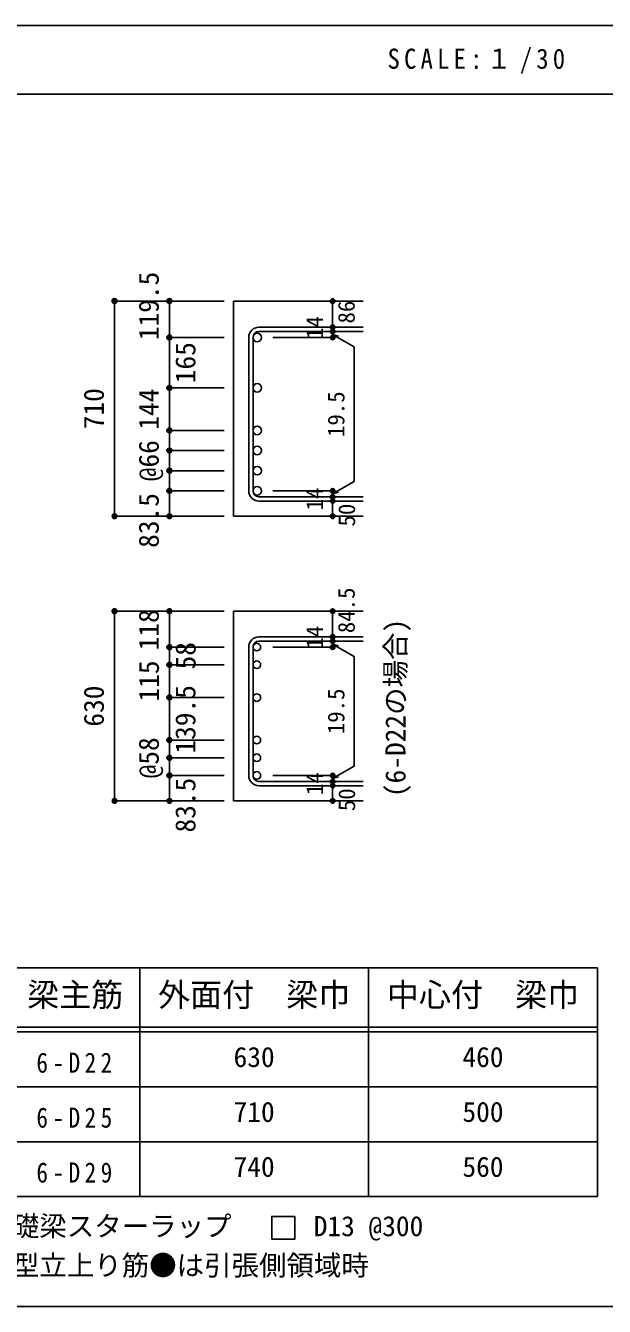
# Model space of a CAD drawing. Units: millimetres at full size, sheet at 1:30; some dimension numbers follow another scale. Extents: x -5973 to 5954, y -4195 to 4201.
# Drawn here: x 1736 to 3633, y 3 to 4201 of the extents above; entities that cross this region are included whole.
import ezdxf
from ezdxf.enums import TextEntityAlignment as Align

# ---------------------------------------------------------------- set-up
doc = ezdxf.new("R2010")
doc.units = ezdxf.units.MM
doc.header["$LTSCALE"] = 30
doc.header["$PDMODE"] = 32
doc.header["$PDSIZE"] = 15
for name, color, linetype in [('0-1_躯体線', 2, 'Continuous'), ('0-5_基礎梁筋', 7, 'Continuous'), ('0-6_スタラップ筋', 7, 'Continuous'), ('0-7_文字', 4, 'Continuous'), ('0-D_寸法', 4, 'Continuous'), ('6-7_文字', 7, 'Continuous'), ('6-E_枠', 7, 'Continuous'), ('F-0_枠', 6, 'Continuous')]:
    doc.layers.add(name, color=color, linetype=linetype)
doc.styles.add('ＭＳ ゴシック', font='')
doc.styles.get('ＭＳ ゴシック').set_extended_font_data('MS Gothic')

msp = doc.modelspace()

# ---------------------------------------------------------------- linework, layer by layer
at = {"layer": '0-1_躯体線'}
for p, q in [((2842.44, 3298.3), (2417.44, 3298.3)), ((2417.44, 3298.3), (2417.44, 2592.8)), ((2842.44, 2592.8), (2417.44, 2592.8)), ((2842.44, 2281.71), (2417.44, 2281.71)), ((2417.44, 2281.71), (2417.44, 1659.71)), ((2842.44, 1659.71), (2417.44, 1659.71))]:
    msp.add_line(p, q, dxfattribs=at)
at = {"layer": '0-5_基礎梁筋', "color": 3}
for centre, radius in [((2495.44, 3179.1), 14), ((2495.44, 3013.8), 14), ((2495.44, 2874.3), 14), ((2495.44, 2808.3), 14), ((2495.44, 2742.3), 14), ((2495.44, 2676.3), 14), ((2493.94, 2164.02), 12.5), ((2493.94, 2106.02), 12.5), ((2493.94, 1998.71), 12.5), ((2493.94, 1859.21), 12.5), ((2493.94, 1801.21), 12.5), ((2493.94, 1743.21), 12.5)]:
    msp.add_circle(centre, radius, dxfattribs=at)
at = {"layer": '0-5_基礎梁筋'}
for p in [(2027.44, 3298.3), (2027.44, 2592.8), (2027.44, 2281.71), (2027.44, 1659.71)]:
    msp.add_point(p, dxfattribs=at)
at = {"layer": '0-6_スタラップ筋'}
for p, q in [((2842.44, 3212.6), (2500.94, 3212.6)), ((2842.44, 3198.6), (2500.94, 3198.6)), ((2467.44, 3179.1), (2467.44, 2676.3)), ((2481.44, 3179.1), (2481.44, 2676.3)), ((2842.44, 2656.8), (2500.94, 2656.8)), ((2842.44, 2642.8), (2500.94, 2642.8)), ((2842.44, 2197.52), (2500.94, 2197.52)), ((2842.44, 2183.52), (2500.94, 2183.52)), ((2467.44, 2164.02), (2467.44, 1743.21)), ((2481.44, 2164.02), (2481.44, 1743.21)), ((2842.44, 1723.71), (2500.94, 1723.71)), ((2842.44, 1709.71), (2500.94, 1709.71))]:
    msp.add_line(p, q, dxfattribs=at)
for centre, radius, start, end in [((2500.94, 3179.1), 33.5, 90, 180), ((2500.94, 3179.1), 19.5, 90, 180), ((2500.94, 2676.3), 33.5, 180, 270), ((2500.94, 2676.3), 19.5, 180, 270), ((2500.94, 2164.02), 33.5, 90, 180), ((2500.94, 2164.02), 19.5, 90, 180), ((2500.94, 1743.21), 33.5, 180, 270), ((2500.94, 1743.21), 19.5, 180, 270)]:
    msp.add_arc(centre, radius, start, end, dxfattribs=at)
at = {"layer": '0-D_寸法'}
for p, q in [((2027.44, 3298.3), (2207.44, 3298.3)), ((2027.44, 3298.3), (2207.44, 3298.3)), ((2027.44, 2592.8), (2027.44, 3298.3)), ((2207.44, 3179.1), (2207.44, 3298.3)), ((2207.44, 3298.3), (2387.44, 3298.3)), ((2207.44, 3298.3), (2387.44, 3298.3)), ((2742.44, 3198.6), (2742.44, 3212.6)), ((2742.44, 3198.6), (2742.44, 3179.1)), ((2207.44, 3179.1), (2387.44, 3179.1)), ((2742.44, 3179.1), (2546.35, 3179.1)), ((2742.44, 3188.85), (2761.76, 3183.68)), ((2742.44, 3188.85), (2812.5, 3148.4)), ((2812.5, 3148.4), (2812.5, 2707)), ((2207.44, 3013.8), (2387.44, 3013.8)), ((2207.44, 3013.8), (2387.44, 3013.8)), ((2207.44, 2874.3), (2387.44, 2874.3)), ((2207.44, 2874.3), (2387.44, 2874.3)), ((2207.44, 2808.3), (2387.44, 2808.3)), ((2207.44, 2742.3), (2387.44, 2742.3)), ((2742.44, 2666.55), (2812.5, 2707)), ((2207.44, 2676.3), (2387.44, 2676.3)), ((2742.44, 2676.3), (2546.35, 2676.3)), ((2742.44, 2656.8), (2742.44, 2676.3)), ((2742.44, 2666.55), (2761.76, 2671.73)), ((2742.44, 2642.8), (2742.44, 2656.8)), ((2742.44, 2592.8), (2742.44, 2642.8)), ((2027.44, 2592.8), (2207.44, 2592.8)), ((2207.44, 2592.8), (2387.44, 2592.8)), ((2027.44, 2281.71), (2207.44, 2281.71)), ((2027.44, 2281.71), (2207.44, 2281.71)), ((2027.44, 1659.71), (2027.44, 2281.71)), ((2207.44, 2281.71), (2387.44, 2281.71)), ((2207.44, 2281.71), (2387.44, 2281.71)), ((2207.44, 2164.02), (2207.44, 2281.71)), ((2742.44, 2183.52), (2742.44, 2197.52)), ((2742.44, 2183.52), (2742.44, 2164.02)), ((2207.44, 2164.02), (2387.44, 2164.02)), ((2207.44, 2164.02), (2207.44, 1997.21)), ((2742.44, 2164.02), (2546.35, 2164.02)), ((2742.44, 2173.77), (2761.76, 2168.59)), ((2742.44, 2173.77), (2812.5, 2133.32)), ((2207.44, 2106.02), (2387.44, 2106.02)), ((2812.5, 2133.32), (2812.5, 1773.91)), ((2207.44, 1998.71), (2387.44, 1998.71)), ((2207.44, 1998.71), (2387.44, 1998.71)), ((2207.44, 1997.21), (2207.44, 1867.21)), ((2207.44, 1859.21), (2387.44, 1859.21)), ((2207.44, 1801.21), (2387.44, 1801.21)), ((2742.44, 1733.46), (2812.5, 1773.91)), ((2207.44, 1743.21), (2387.44, 1743.21)), ((2742.44, 1743.21), (2546.35, 1743.21)), ((2742.44, 1723.71), (2742.44, 1743.21)), ((2742.44, 1733.46), (2761.76, 1738.64)), ((2742.44, 1709.71), (2742.44, 1723.71)), ((2742.44, 1659.71), (2742.44, 1709.71)), ((2027.44, 1659.71), (2207.44, 1659.71)), ((2207.44, 1659.71), (2387.44, 1659.71))]:
    msp.add_line(p, q, dxfattribs=at)
for points in [[(2742.44, 3298.3), (2742.44, 3212.6), (2742.44, 3298.3)], [(2207.44, 3179.1), (2207.44, 3013.8), (2207.44, 2874.3)], [(2207.44, 2874.3), (2207.44, 2676.3), (2207.44, 2592.8)], [(2742.44, 2281.71), (2742.44, 2197.52), (2742.44, 2281.71)], [(2207.44, 1867.21), (2207.44, 1743.21), (2207.44, 1659.71)]]:
    msp.add_lwpolyline(points, dxfattribs=at)
for centre, radius in [((2027.44, 3298.3), 8), ((2027.44, 3298.3), 7.2), ((2027.44, 3298.3), 6.4), ((2027.44, 3298.3), 5.6), ((2027.44, 3298.3), 4.8), ((2027.44, 3298.3), 4), ((2027.44, 3298.3), 3.2), ((2027.44, 3298.3), 2.4), ((2027.44, 3298.3), 1.6), ((2027.44, 3298.3), 0.8), ((2207.44, 3298.3), 8), ((2207.44, 3298.3), 7.2), ((2207.44, 3298.3), 6.4), ((2207.44, 3298.3), 5.6), ((2207.44, 3298.3), 4.8), ((2207.44, 3298.3), 4), ((2207.44, 3298.3), 3.2), ((2207.44, 3298.3), 2.4), ((2207.44, 3298.3), 1.6), ((2207.44, 3298.3), 0.8), ((2742.44, 3298.3), 4), ((2742.44, 3298.3), 3.6), ((2742.44, 3298.3), 3.2), ((2742.44, 3298.3), 2.8), ((2742.44, 3298.3), 2.4), ((2742.44, 3298.3), 2), ((2742.44, 3298.3), 1.6), ((2742.44, 3298.3), 1.2), ((2742.44, 3298.3), 0.8), ((2742.44, 3298.3), 0.4), ((2742.44, 3212.6), 4), ((2742.44, 3198.6), 4), ((2742.44, 3212.6), 3.6), ((2742.44, 3198.6), 3.6), ((2742.44, 3212.6), 3.2), ((2742.44, 3198.6), 3.2), ((2742.44, 3212.6), 2.8), ((2742.44, 3198.6), 2.8), ((2742.44, 3212.6), 2.4), ((2742.44, 3198.6), 2.4), ((2742.44, 3212.6), 2), ((2742.44, 3198.6), 2), ((2742.44, 3212.6), 1.6), ((2742.44, 3198.6), 1.6), ((2742.44, 3212.6), 1.2), ((2742.44, 3198.6), 1.2), ((2742.44, 3212.6), 0.8), ((2742.44, 3198.6), 0.8), ((2742.44, 3212.6), 0.4), ((2742.44, 3198.6), 0.4), ((2207.44, 3179.1), 8), ((2207.44, 3179.1), 7.2), ((2207.44, 3179.1), 6.4), ((2207.44, 3179.1), 5.6), ((2207.44, 3179.1), 4.8), ((2207.44, 3179.1), 4), ((2207.44, 3179.1), 3.2), ((2207.44, 3179.1), 2.4), ((2207.44, 3179.1), 1.6), ((2207.44, 3179.1), 0.8), ((2742.44, 3179.1), 4), ((2742.44, 3179.1), 3.6), ((2742.44, 3179.1), 3.2), ((2742.44, 3179.1), 2.8), ((2742.44, 3179.1), 2.4), ((2742.44, 3179.1), 2), ((2742.44, 3179.1), 1.6), ((2742.44, 3179.1), 1.2), ((2742.44, 3179.1), 0.8), ((2742.44, 3179.1), 0.4), ((2207.44, 3013.8), 8), ((2207.44, 3013.8), 7.2), ((2207.44, 3013.8), 6.4), ((2207.44, 3013.8), 5.6), ((2207.44, 3013.8), 4.8), ((2207.44, 3013.8), 4), ((2207.44, 3013.8), 3.2), ((2207.44, 3013.8), 2.4), ((2207.44, 3013.8), 1.6), ((2207.44, 3013.8), 0.8), ((2207.44, 2874.3), 8), ((2207.44, 2874.3), 7.2), ((2207.44, 2874.3), 6.4), ((2207.44, 2874.3), 5.6), ((2207.44, 2874.3), 4.8), ((2207.44, 2874.3), 4), ((2207.44, 2874.3), 3.2), ((2207.44, 2874.3), 2.4), ((2207.44, 2874.3), 1.6), ((2207.44, 2874.3), 0.8), ((2207.44, 2808.3), 8), ((2207.44, 2808.3), 7.2), ((2207.44, 2808.3), 6.4), ((2207.44, 2808.3), 5.6), ((2207.44, 2808.3), 4.8), ((2207.44, 2808.3), 4), ((2207.44, 2808.3), 3.2), ((2207.44, 2808.3), 2.4), ((2207.44, 2808.3), 1.6), ((2207.44, 2808.3), 0.8), ((2207.44, 2742.3), 8), ((2207.44, 2742.3), 7.2), ((2207.44, 2742.3), 6.4), ((2207.44, 2742.3), 5.6), ((2207.44, 2742.3), 4.8), ((2207.44, 2742.3), 4), ((2207.44, 2742.3), 3.2), ((2207.44, 2742.3), 2.4), ((2207.44, 2742.3), 1.6), ((2207.44, 2742.3), 0.8), ((2207.44, 2676.3), 8), ((2207.44, 2676.3), 7.2), ((2207.44, 2676.3), 6.4), ((2207.44, 2676.3), 5.6), ((2207.44, 2676.3), 4.8), ((2207.44, 2676.3), 4), ((2207.44, 2676.3), 3.2), ((2207.44, 2676.3), 2.4), ((2207.44, 2676.3), 1.6), ((2207.44, 2676.3), 0.8), ((2742.44, 2676.3), 4), ((2742.44, 2656.8), 4), ((2742.44, 2642.8), 4), ((2742.44, 2676.3), 3.6), ((2742.44, 2656.8), 3.6), ((2742.44, 2642.8), 3.6), ((2742.44, 2676.3), 3.2), ((2742.44, 2656.8), 3.2), ((2742.44, 2642.8), 3.2), ((2742.44, 2676.3), 2.8), ((2742.44, 2656.8), 2.8), ((2742.44, 2642.8), 2.8), ((2742.44, 2676.3), 2.4), ((2742.44, 2656.8), 2.4), ((2742.44, 2642.8), 2.4), ((2742.44, 2676.3), 2), ((2742.44, 2656.8), 2), ((2742.44, 2676.3), 1.6), ((2742.44, 2656.8), 1.6), ((2742.44, 2676.3), 1.2), ((2742.44, 2656.8), 1.2), ((2742.44, 2676.3), 0.8), ((2742.44, 2656.8), 0.8), ((2742.44, 2676.3), 0.4), ((2742.44, 2656.8), 0.4), ((2742.44, 2642.8), 2), ((2742.44, 2642.8), 1.6), ((2742.44, 2642.8), 1.2), ((2742.44, 2642.8), 0.8), ((2742.44, 2642.8), 0.4), ((2027.44, 2592.8), 7.2), ((2027.44, 2592.8), 6.4), ((2027.44, 2592.8), 5.6), ((2027.44, 2592.8), 4.8), ((2027.44, 2592.8), 4), ((2027.44, 2592.8), 3.2), ((2027.44, 2592.8), 2.4), ((2027.44, 2592.8), 1.6), ((2027.44, 2592.8), 0.8), ((2207.44, 2592.8), 7.2), ((2207.44, 2592.8), 6.4), ((2207.44, 2592.8), 5.6), ((2207.44, 2592.8), 4.8), ((2207.44, 2592.8), 4), ((2207.44, 2592.8), 3.2), ((2207.44, 2592.8), 2.4), ((2207.44, 2592.8), 1.6), ((2207.44, 2592.8), 0.8), ((2742.44, 2592.8), 4), ((2742.44, 2592.8), 3.6), ((2742.44, 2592.8), 3.2), ((2742.44, 2592.8), 2.8), ((2742.44, 2592.8), 2.4), ((2742.44, 2592.8), 2), ((2742.44, 2592.8), 1.6), ((2742.44, 2592.8), 1.2), ((2742.44, 2592.8), 0.8), ((2742.44, 2592.8), 0.4), ((2027.44, 2281.71), 8), ((2027.44, 2281.71), 7.2), ((2027.44, 2281.71), 6.4), ((2027.44, 2281.71), 5.6), ((2027.44, 2281.71), 4.8), ((2027.44, 2281.71), 4), ((2027.44, 2281.71), 3.2), ((2027.44, 2281.71), 2.4), ((2027.44, 2281.71), 1.6), ((2027.44, 2281.71), 0.8), ((2207.44, 2281.71), 8), ((2207.44, 2281.71), 7.2), ((2207.44, 2281.71), 6.4), ((2207.44, 2281.71), 5.6), ((2207.44, 2281.71), 4.8), ((2207.44, 2281.71), 4), ((2207.44, 2281.71), 3.2), ((2207.44, 2281.71), 2.4), ((2207.44, 2281.71), 1.6), ((2207.44, 2281.71), 0.8), ((2742.44, 2281.71), 4), ((2742.44, 2281.71), 3.6), ((2742.44, 2281.71), 3.2), ((2742.44, 2281.71), 2.8), ((2742.44, 2281.71), 2.4), ((2742.44, 2281.71), 2), ((2742.44, 2281.71), 1.6), ((2742.44, 2281.71), 1.2), ((2742.44, 2281.71), 0.8), ((2742.44, 2281.71), 0.4), ((2742.44, 2197.52), 4), ((2742.44, 2183.52), 4), ((2742.44, 2197.52), 3.6), ((2742.44, 2183.52), 3.6), ((2742.44, 2197.52), 3.2), ((2742.44, 2183.52), 3.2), ((2742.44, 2197.52), 2.8), ((2742.44, 2183.52), 2.8), ((2742.44, 2197.52), 2.4), ((2742.44, 2183.52), 2.4), ((2742.44, 2197.52), 2), ((2742.44, 2183.52), 2), ((2742.44, 2197.52), 1.6), ((2742.44, 2183.52), 1.6), ((2742.44, 2197.52), 1.2), ((2742.44, 2183.52), 1.2), ((2742.44, 2197.52), 0.8), ((2742.44, 2183.52), 0.8), ((2742.44, 2197.52), 0.4), ((2742.44, 2183.52), 0.4), ((2207.44, 2164.02), 8), ((2207.44, 2164.02), 7.2), ((2207.44, 2164.02), 6.4), ((2207.44, 2164.02), 5.6), ((2207.44, 2164.02), 4.8), ((2207.44, 2164.02), 4), ((2207.44, 2164.02), 3.2), ((2207.44, 2164.02), 2.4), ((2207.44, 2164.02), 1.6), ((2207.44, 2164.02), 0.8), ((2742.44, 2164.02), 4), ((2742.44, 2164.02), 3.6), ((2742.44, 2164.02), 3.2), ((2742.44, 2164.02), 2.8), ((2742.44, 2164.02), 2.4), ((2742.44, 2164.02), 2), ((2742.44, 2164.02), 1.6), ((2742.44, 2164.02), 1.2), ((2742.44, 2164.02), 0.8), ((2742.44, 2164.02), 0.4), ((2207.44, 2106.02), 8), ((2207.44, 2106.02), 7.2), ((2207.44, 2106.02), 6.4), ((2207.44, 2106.02), 5.6), ((2207.44, 2106.02), 4.8), ((2207.44, 2106.02), 4), ((2207.44, 2106.02), 3.2), ((2207.44, 2106.02), 2.4), ((2207.44, 2106.02), 1.6), ((2207.44, 2106.02), 0.8), ((2207.44, 1998.71), 8), ((2207.44, 1998.71), 7.2), ((2207.44, 1998.71), 6.4), ((2207.44, 1998.71), 5.6), ((2207.44, 1998.71), 4.8), ((2207.44, 1998.71), 4), ((2207.44, 1998.71), 3.2), ((2207.44, 1998.71), 2.4), ((2207.44, 1998.71), 1.6), ((2207.44, 1998.71), 0.8), ((2207.44, 1859.21), 8), ((2207.44, 1859.21), 7.2), ((2207.44, 1859.21), 6.4), ((2207.44, 1859.21), 5.6), ((2207.44, 1859.21), 4.8), ((2207.44, 1859.21), 4), ((2207.44, 1859.21), 3.2), ((2207.44, 1859.21), 2.4), ((2207.44, 1859.21), 1.6), ((2207.44, 1859.21), 0.8), ((2207.44, 1801.21), 8), ((2207.44, 1801.21), 7.2), ((2207.44, 1801.21), 6.4), ((2207.44, 1801.21), 5.6), ((2207.44, 1801.21), 4.8), ((2207.44, 1801.21), 4), ((2207.44, 1801.21), 3.2), ((2207.44, 1801.21), 2.4), ((2207.44, 1801.21), 1.6), ((2207.44, 1801.21), 0.8), ((2207.44, 1743.21), 8), ((2207.44, 1743.21), 7.2), ((2207.44, 1743.21), 6.4), ((2207.44, 1743.21), 5.6), ((2207.44, 1743.21), 4.8), ((2207.44, 1743.21), 4), ((2207.44, 1743.21), 3.2), ((2207.44, 1743.21), 2.4), ((2207.44, 1743.21), 1.6), ((2207.44, 1743.21), 0.8), ((2742.44, 1743.21), 4), ((2742.44, 1723.71), 4), ((2742.44, 1743.21), 3.6), ((2742.44, 1723.71), 3.6), ((2742.44, 1743.21), 3.2), ((2742.44, 1723.71), 3.2), ((2742.44, 1743.21), 2.8), ((2742.44, 1723.71), 2.8), ((2742.44, 1743.21), 2.4), ((2742.44, 1723.71), 2.4), ((2742.44, 1743.21), 2), ((2742.44, 1723.71), 2), ((2742.44, 1743.21), 1.6), ((2742.44, 1723.71), 1.6), ((2742.44, 1743.21), 1.2), ((2742.44, 1723.71), 1.2), ((2742.44, 1743.21), 0.8), ((2742.44, 1723.71), 0.8), ((2742.44, 1743.21), 0.4), ((2742.44, 1723.71), 0.4), ((2742.44, 1709.71), 4), ((2742.44, 1709.71), 3.6), ((2742.44, 1709.71), 3.2), ((2742.44, 1709.71), 2.8), ((2742.44, 1709.71), 2.4), ((2742.44, 1709.71), 2), ((2742.44, 1709.71), 1.6), ((2742.44, 1709.71), 1.2), ((2742.44, 1709.71), 0.8), ((2742.44, 1709.71), 0.4), ((2027.44, 1659.71), 7.2), ((2027.44, 1659.71), 6.4), ((2027.44, 1659.71), 5.6), ((2027.44, 1659.71), 4.8), ((2027.44, 1659.71), 4), ((2027.44, 1659.71), 3.2), ((2027.44, 1659.71), 2.4), ((2027.44, 1659.71), 1.6), ((2027.44, 1659.71), 0.8), ((2207.44, 1659.71), 7.2), ((2207.44, 1659.71), 6.4), ((2207.44, 1659.71), 5.6), ((2207.44, 1659.71), 4.8), ((2207.44, 1659.71), 4), ((2207.44, 1659.71), 3.2), ((2207.44, 1659.71), 2.4), ((2207.44, 1659.71), 1.6), ((2207.44, 1659.71), 0.8), ((2742.44, 1659.71), 4), ((2742.44, 1659.71), 3.6), ((2742.44, 1659.71), 3.2), ((2742.44, 1659.71), 2.8), ((2742.44, 1659.71), 2.4), ((2742.44, 1659.71), 2), ((2742.44, 1659.71), 1.6), ((2742.44, 1659.71), 1.2), ((2742.44, 1659.71), 0.8), ((2742.44, 1659.71), 0.4)]:
    msp.add_circle(centre, radius, dxfattribs=at)
at = {"layer": '0-D_寸法', "color": 7}
for p in [(2027.44, 3298.3), (2207.44, 3298.3), (2742.44, 3298.3), (2742.44, 3212.6), (2742.44, 3198.6), (2207.44, 3179.1), (2207.44, 3179.1), (2742.44, 3179.1), (2207.44, 3013.8), (2207.44, 3013.8), (2207.44, 2874.3), (2207.44, 2874.3), (2207.44, 2808.3), (2207.44, 2808.3), (2207.44, 2808.3), (2207.44, 2742.3), (2207.44, 2742.3), (2207.44, 2742.3), (2207.44, 2676.3), (2207.44, 2676.3), (2207.44, 2676.3), (2742.44, 2676.3), (2742.44, 2676.3), (2742.44, 2656.8), (2742.44, 2642.8), (2027.44, 2592.8), (2207.44, 2592.8), (2742.44, 2592.8), (2027.44, 2281.71), (2207.44, 2281.71), (2742.44, 2281.71), (2742.44, 2197.52), (2742.44, 2183.52), (2207.44, 2164.02), (2207.44, 2164.02), (2742.44, 2164.02), (2207.44, 2106.02), (2207.44, 2106.02), (2207.44, 1998.71), (2207.44, 1998.71), (2207.44, 1859.21), (2207.44, 1859.21), (2207.44, 1859.21), (2207.44, 1801.21), (2207.44, 1801.21), (2207.44, 1801.21), (2207.44, 1743.21), (2207.44, 1743.21), (2207.44, 1743.21), (2742.44, 1743.21), (2742.44, 1743.21), (2742.44, 1723.71), (2742.44, 1709.71), (2027.44, 1659.71), (2207.44, 1659.71), (2742.44, 1659.71)]:
    msp.add_point(p, dxfattribs=at)
at = {"layer": '6-7_文字'}
msp.add_lwpolyline([(2543.01, 222.85), (2618.01, 222.85), (2618.01, 297.85), (2543.01, 297.85)], close=True, dxfattribs=at)
at = {"layer": '6-E_枠', "color": 3}
for p, q in [((1447.71, 1112.77), (3610.24, 1112.77)), ((3610.24, 1112.77), (3610.24, 362.77)), ((1447.71, 362.77), (3610.24, 362.77))]:
    msp.add_line(p, q, dxfattribs=at)
at = {"layer": '6-E_枠'}
for p, q in [((2110.24, 1112.77), (2110.24, 362.77)), ((2860.24, 1112.77), (2860.24, 362.77)), ((1447.71, 917.77), (3610.24, 917.77)), ((1447.71, 902.77), (3610.24, 902.77)), ((1447.71, 722.77), (3610.24, 722.77)), ((1447.71, 542.77), (3610.24, 542.77))]:
    msp.add_line(p, q, dxfattribs=at)
at = {"layer": 'F-0_枠'}
msp.add_line((-5972.88, 4201.15), (5954.1, 4201.15), dxfattribs=at)
at = {"layer": 'F-0_枠', "color": 2}
for p, q in [((-5972.88, 3976.15), (3723.6, 3976.15)), ((3723.6, 2.95), (-5972.88, 2.95))]:
    msp.add_line(p, q, dxfattribs=at)

# ---------------------------------------------------------------- texts
at = {"layer": '0-7_文字', "color": 7, "style": 'ＭＳ ゴシック'}
msp.add_text('(6-D22の場合)', height=65.98, rotation=90, dxfattribs=at).set_placement((3000.97, 1672.24), align=Align.BOTTOM_LEFT)
at = {"layer": '0-D_寸法', "style": 'ＭＳ ゴシック'}
for s, height, p in [('119.5', 65.98, (2192.44, 3169.95)), ('86', 54.99, (2831.33, 3224.71)), ('14', 54.99, (2727.21, 3173.94)), ('165', 65.98, (2312.44, 3028.95)), ('710', 65.98, (2012.44, 2878.05)), ('144', 65.98, (2192.44, 2876.55)), ('19.5', 54.99, (2797.5, 2852.7)), ('@66', 65.98, (2192.53, 2707.77)), ('83.5', 65.98, (2192.44, 2489.3)), ('14', 54.99, (2727.18, 2612.12)), ('50', 54.99, (2832.44, 2559.3)), ('84.5', 54.99, (2831.33, 2209.62)), ('118', 65.98, (2192.44, 2153.37)), ('14', 54.99, (2727.21, 2158.85)), ('58', 65.98, (2313.01, 2090.74)), ('115', 65.98, (2192.87, 1985.5)), ('630', 65.98, (2012.44, 1903.21)), ('139.5', 65.98, (2312.44, 1814.96)), ('19.5', 54.99, (2797.5, 1878.62)), ('@58', 65.98, (2192.44, 1733.71)), ('83.5', 65.98, (2312.44, 1556.21)), ('14', 54.99, (2727.18, 1679.04)), ('50', 54.99, (2832.44, 1626.21))]:
    msp.add_text(s, height=height, rotation=90, dxfattribs=at).set_placement(p, align=Align.BOTTOM_LEFT)
at = {"layer": '6-7_文字', "color": 2, "style": 'ＭＳ ゴシック'}
for s, p in [('梁主筋', (1741.48, 962.77)), ('外面付\u3000梁巾', (2170.24, 962.77)), ('中心付\u3000梁巾', (2920.24, 962.77))]:
    msp.add_text(s, height=76.98, dxfattribs=at).set_placement(p, align=Align.BOTTOM_LEFT)
at = {"layer": '6-7_文字', "style": 'ＭＳ ゴシック'}
for s, p in [('630', (2417.74, 767.77)), ('460', (3167.74, 767.77)), ('710', (2417.74, 587.77)), ('500', (3167.74, 587.77)), ('740', (2417.74, 407.77)), ('560', (3167.74, 407.77)), ('※ 基礎梁スターラップ      D13 @300', (1466.27, 213.19)), ('※ 柱型立上り筋●は引張側領域時', (1466.27, 84.68))]:
    msp.add_text(s, height=65.98, dxfattribs=at).set_placement(p, align=Align.BOTTOM_LEFT)
at = {"layer": '6-7_文字', "color": 2, "insert": (2922.26, 4043.65), "char_height": 65.98, "attachment_point": 7, "style": 'ＭＳ ゴシック'}
msp.add_mtext('\\T1.34;\\W0.9;SCALE:１/30', dxfattribs=at)
at = {"layer": '6-7_文字', "char_height": 65.98, "attachment_point": 7, "style": 'ＭＳ ゴシック'}
for s, insert in [('\\T1.38;\\W0.85;6-D22', (1771.48, 767.77)), ('\\T1.38;\\W0.85;6-D25', (1771.48, 587.77)), ('\\T1.38;\\W0.85;6-D29', (1771.48, 407.77))]:
    msp.add_mtext(s, dxfattribs=dict(at, insert=insert))

doc.saveas('drawing.dxf')
